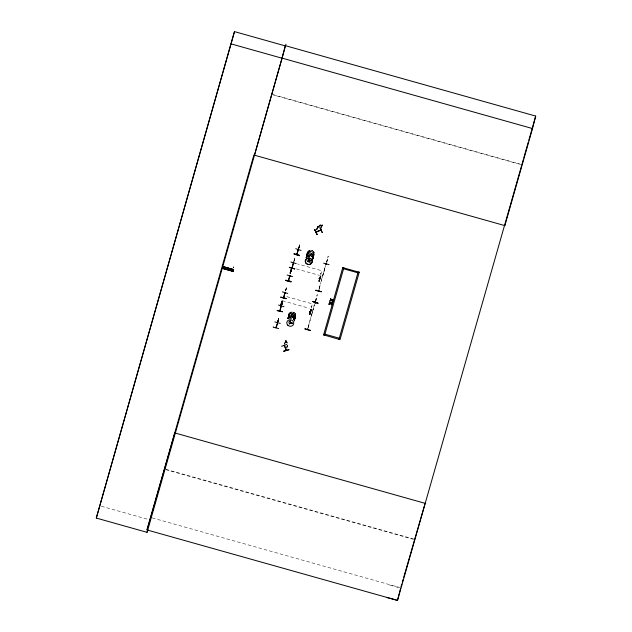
<?xml version="1.0" encoding="UTF-8"?>
<svg xmlns="http://www.w3.org/2000/svg" width="632" height="632" viewBox="0 0 632 632"><rect width="100%" height="100%" fill="white"/><g stroke="black" fill="none" stroke-linecap="round" stroke-linejoin="round"><path stroke-width="0.47" stroke-dasharray="3.16 2.37" d="M288.089 317.88L288.611 316.032M288.437 316.514L288.958 314.673L290.214 313.519A3.539 3.326 14.3 0 1 294.994 314.886A3.539 3.326 14.3 0 1 293.714 319.405L294.441 318.97M289.582 314.791L289.472 314.444M289.409 314.357L289.701 314.728M294.204 316.055L295.128 315.724M294.496 315.755L294.662 316.379L295.136 316.024M294.275 320.108L294.133 319.61M294.694 320.124L294.828 319.2M295.097 317.857L294.575 319.705M294.923 318.338L295.444 316.498M295.373 317.469L295.326 315.652M293.169 318.552C303.723 310.549 280.782 310.059 291.336 318.496A3.484 3.271 14.3 0 1 289.385 313.401A3.484 3.271 14.3 0 1 295.073 313.559A3.484 3.271 14.3 0 1 293.13 318.56M295.681 316.237L295.665 314.499M306.165 257.35L306.646 255.628L307.95 254.427M306.536 256.165L307.002 253.961L306.883 254.807M306.931 256.616L306.678 256.545M308.155 252.918L307.618 252.713L308.179 252.95M307.737 252.61L308.053 252.879M312.714 254.206L312.927 254.791L313.551 254.688M313.361 254.096L312.903 254.514M312.595 258.196L312.066 257.745M312.832 259.641L312.903 258.67M313.022 254.601L313.591 254.309M313.14 258.409L312.8 255.786M313.662 254.625L313.685 254.23M312.485 258.646L313.543 256.142M313.472 257.121L313.425 255.304M313.891 254.783L313.772 255.628L314.049 254.475M233.287 267.739L233.39 267.036L233.224 267.818M233.39 267.028L233.39 266.957M233.311 267.297L233.485 266.894M285.356 291.083L286.533 287.513L285.798 290.009M277.725 321.57L278.925 317.864L277.685 321.688M285.625 290.767L286.47 287.497M277.74 321.941L278.704 317.825M278.064 321.198L278.973 317.541M277.772 322.186L278.791 318.773M293.706 261.782L294.836 258.101M293.841 261.853L294.852 258.053M298.549 248.447L299.75 244.742L298.565 248.573M298.889 248.076L299.797 244.418M299.22 247.223C299.892 243.099 298.028 252.318 299.615 245.65M288.208 317.043L287.9 318.307A3.484 3.271 14.3 0 1 292.561 316.253A3.484 3.271 14.3 0 1 294.243 320.977M288.263 316.814L288.555 315.676M288.619 315.447L288.919 314.309M306.078 257.619L306.654 255.328M307.065 253.74L307.365 252.595M284.55 343.824L285.569 340.474L285.34 342.568M284.732 343.769L285.735 340.111L284.945 343.453M287.133 343.152L286.004 340.411L287.102 343.113L287.26 342.512M286.138 342.931L286.422 341.801M286.612 340.917L286.478 341.596L286.091 340.988L285.798 342.117L286.012 343.421M286.715 341.359L287.118 342.339M316.577 229.527L317.667 226.872L317.122 229.519M316.656 229.7L317.382 226.864M286.762 347.355L287.181 345.704M286.762 347.861L287.181 346.218M316.829 230.167L317.667 226.872M286.731 348.627L287.726 344.946M294.844 316.316L295.262 315.953M287.276 346.644L287.75 344.993M294.125 320.037L294.085 320.124A3.484 3.271 14.3 0 0 292.513 314.61L290.68 314.578L289.085 315.408M294.33 321.222L294.915 318.923M294.97 318.694L295.262 317.564M295.326 317.335L295.602 316.19M318.789 227.394L319.073 226.256L320.629 225.64L320.345 226.777M319.255 225.395L319.073 226.058L317.351 226.928L318.014 226.493M319.531 225.434L320.535 225.039M312.848 254.198L312.943 254.546M313.306 254.649L313.575 254.214M313.417 256.987L313.709 255.849L313.369 256.632M321.309 226.912L322.186 225.087L321.388 227.085M321.562 227.56L322.328 224.897L321.427 228.547M311.284 307.974L312.334 303.858L285.49 296.305M320.724 274.849L321.767 270.733L297.696 263.963M307.855 328.324L314.27 305.082L313.014 310.028M308.179 327.921L309.143 324.113M311.695 314.657L312.951 309.72M315.534 301.377L317.264 294.567L315.518 300.698M315.716 301.432L316.687 297.625M318.963 289.345L320.566 282.986M319.144 289.393L320.116 285.585M322.668 276.129L323.924 271.191M323.987 271.499L325.243 266.554L320.819 282.077M326.61 262.351L328.237 256.039L326.491 262.177M326.799 262.406L327.66 259.096M285.806 290.286L286.114 289.148M294.22 260.51L294.528 259.373L294.291 260.51M294.101 261.103L294.465 259.784M292.174 315.961L289.488 316.197M309.712 254.096L310.628 254.214L308.795 254.183L309.727 254.025M277.306 323.339L278.617 319.192M233.342 267.383L233.461 266.981M278.127 320.574L278.357 320.061M298.604 248.502L298.983 247.349M286.201 287.789L286.264 288.35M294.67 258.03L294.567 259.278M308.329 326.452L314.76 303.889M315.005 303.012L316.008 299.505M319.302 287.931L325.733 265.361M298.92 247.768L299.299 246.456M278.096 320.89L278.475 319.579M277.93 321.783L278.451 319.982L278.278 320.535M286.091 289.029L286.28 288.405M278.396 320.345L278.159 321.143M277.78 321.625L278.009 320.622M299.529 244.703L298.565 248.818L299.26 246.915M298.415 249.411L299.536 245.587M277.59 322.541L278.791 318.67M299.386 245.943L299.584 245.319M278.562 319.065L278.759 318.441M307.057 253.74L307.405 252.958M305.967 257.706L307.673 255.699L306.891 256.213M306.417 256.845L306.07 257.627A3.484 3.279 14.3 0 1 310.328 255.415A3.484 3.279 14.3 0 1 312.785 259.507L313.361 257.216L313.022 257.99A3.484 3.279 14.3 0 0 310.462 253.021A3.484 3.279 14.3 0 0 306.654 257.027L306.488 256.071M313.78 255.328C316.64 245.927 300.769 251.899 309.783 256.782A3.468 3.255 14.3 0 1 307.847 251.702A3.468 3.255 14.3 0 1 313.504 251.852A3.468 3.255 14.3 0 1 311.576 256.837M312.785 259.215L313.156 258.354M287.829 318.196L288.769 316.656L290.357 315.826M288.153 318.386L288.595 318.22M288.303 318.346L288.548 318.37M295.215 316.34L295.231 315.945M294.338 320.922L294.71 320.068M321.246 227.338L321.941 226.58M312.895 252.468C310.66 249.98 305.833 252.294 307.002 255.644M306.97 254.38L309.151 252.871M313.772 255.328L311.623 256.837L313.203 256M312.832 257.279L313.82 255.763L313.772 253.938M288.863 314.728C290.033 312.84 292.908 312.643 294.449 314.183M288.516 316.095L289.867 314.894M288.508 317.904L287.955 318.575A3.484 3.271 14.3 0 1 294.449 320.377M294.378 318.994L295.01 318.283M294.662 319.65L294.03 320.353A3.539 3.326 14.3 0 0 292.49 314.712A3.539 3.326 14.3 0 0 288.176 318.67M320.219 227.259L321.175 226.446L321.467 225.308L320.685 225.434L320.874 224.731C316.435 226.999 322.186 223.38 320.661 225.387L321.878 224.945L317.999 226.485M307.887 252.334L308.661 251.812M307.531 253.693L308.266 253.179M307.91 257.05A3.539 3.326 14.3 0 1 308.132 252.144A3.539 3.326 14.3 0 1 313.282 252.926A3.539 3.326 14.3 0 1 312.161 257.698L312.895 257.256M289.219 317.406L287.876 318.615A3.539 3.326 14.3 0 1 294.48 320.456L293.438 318.054M294.022 320.408L294.117 320.282A3.539 3.326 14.3 0 0 292.513 314.641A3.484 3.271 14.3 0 0 288.271 318.512M319.128 226.051L318.244 226.588L317.951 227.718L318.662 227.875M317.746 227.046L317.209 227.054M307.934 254.483L308.811 254.111M307.634 255.699L310.32 255.439L311.908 256.355M290.483 312.319L291.336 312.01M293.896 320.456L294.014 320.353A3.484 3.271 14.3 0 0 292.458 314.839A3.484 3.271 14.3 0 0 288.216 318.741L288.034 317.785M291.842 323.679L292.719 323.371A3.539 3.326 14.3 0 1 288.453 322.715L290.025 323.623L291.858 323.679L290.933 323.766M285.759 340.917L285.395 340.53M286.881 346.636L287.331 346.628M309.127 252.871L311.813 253.274L313.211 254.617M308.487 255.399L309.411 255.312M308.139 256.75L309.972 256.805A3.539 3.326 14.3 0 0 308.147 256.758L309.064 256.671M310.644 260.668L308.795 260.668L307.215 259.705M309.388 262.059L310.312 261.972A3.539 3.326 14.3 0 1 306.899 261L308.479 261.917L310.312 261.964A3.484 3.279 14.3 0 1 306.362 260.352M290.349 315.897L293.05 316.237L294.338 317.556M290.957 317.019L289.18 317.414L291.873 317.153L293.461 318.062M294.883 316.514L294.267 316.158M291.265 322.525L292.197 322.375M321.822 224.921L322.36 224.953M310.036 259.531L308.266 259.041M309.727 260.747L307.95 260.258M291.273 322.47L288.769 321.412L289.488 322.028M389.723 585.153L398.816 587.649M273.38 94.713L520.926 164.344M271.42 94.413L520.871 164.573M296.44 268.9L319.587 275.41M282.378 300.721L309.222 308.274M166.042 469.363L413.597 538.993M165.592 469.623L413.502 539.357M152.217 517.892L399.772 587.523M101.333 506.24L148.338 519.465M306.283 257.24A3.468 3.255 14.3 0 1 310.628 254.206L311.489 254.578M294.662 316.253L292.513 314.633A3.539 3.326 14.3 0 0 288.2 318.599M292.182 315.929L293.035 316.292M289.819 320.748L290.673 321.103A3.539 3.326 14.3 0 1 289.819 320.74A3.484 3.271 14.3 0 0 290.665 321.127M311.497 254.522L312.224 255.131M293.359 314.989L294.093 315.55M293.05 316.245L293.769 316.845M316.972 228.484L317.375 228.855M312.872 252.452L313.82 254.001M312.848 254.664L312.951 253.922L313.717 254.246M312.232 255.075L312.785 255.842M311.884 256.339L312.832 257.888M294.425 314.167L295.01 314.886M317.327 228.887L316.94 228.563M313.764 251.963L314.12 252.784M313.077 254.506L313.472 255.368M306.954 255.589L307.35 256.442A3.539 3.326 14.3 0 1 308.613 251.892A3.539 3.326 14.3 0 1 313.433 253.242A3.539 3.326 14.3 0 1 312.145 257.761M294.978 314.862L295.373 315.716M294.63 316.221L295.026 317.074M294.354 317.501L294.812 319.255M293.643 319.508A3.484 3.271 14.3 0 0 294.915 315.06A3.484 3.271 14.3 0 0 290.175 313.733A3.484 3.271 14.3 0 0 288.911 318.18L288.382 316.419M288.508 317.296L288.903 318.149M313.14 256.663L313.267 257.54M294.978 317.019L295.144 317.951M287.923 318.18A3.484 3.271 14.3 0 1 292.6 316.126A3.484 3.271 14.3 0 1 294.291 320.772M294.275 320.851A3.484 3.271 14.3 0 0 292.6 316.126A3.484 3.271 14.3 0 0 287.939 318.109M292.174 322.32A3.484 3.271 14.3 0 1 288.824 321.372A3.484 3.271 14.3 0 0 292.189 322.241M291.368 318.394A3.484 3.271 14.3 0 1 289.417 313.282A3.484 3.271 14.3 0 1 295.097 313.44A3.484 3.271 14.3 0 1 293.161 318.441M288.895 318.054A3.539 3.326 14.3 0 1 290.183 313.535M290.728 320.898A3.484 3.271 14.3 0 1 289.891 320.55M290.688 321.032A3.539 3.326 14.3 0 1 289.843 320.677M289.519 318.647A3.484 3.271 14.3 0 1 289.74 313.82A3.484 3.271 14.3 0 1 294.804 314.586A3.484 3.271 14.3 0 1 293.706 319.279M292.142 322.446A3.484 3.271 14.3 0 1 288.785 321.506M287.884 318.678A3.539 3.326 14.3 0 1 294.465 320.527M292.656 323.394A3.484 3.271 14.3 0 1 288.469 322.762M288.469 318.117A3.484 3.271 14.3 0 1 294.386 320.606M291.873 323.6A3.539 3.326 14.3 0 1 288.469 322.644M291.873 323.473A3.484 3.271 14.3 0 1 288.524 322.533M289.733 324.785A3.484 3.271 14.3 0 1 288.895 324.437M289.733 318.449A3.484 3.271 14.3 0 1 290.625 318.362M310.012 259.562A3.484 3.279 14.3 0 1 308.274 259.073M306.646 256.892A3.539 3.326 14.3 0 1 310.96 252.926A3.539 3.326 14.3 0 1 312.54 258.551M310.051 259.46A3.539 3.326 14.3 0 1 308.29 258.962M310.628 254.206A3.468 3.255 14.3 0 1 312.729 259.049M310.636 260.518A3.468 3.255 14.3 0 1 307.302 259.578M309.814 256.679A3.476 3.263 14.3 0 1 307.871 251.583A3.476 3.263 14.3 0 1 313.543 251.733A3.476 3.263 14.3 0 1 311.608 256.726M306.236 257.445A3.468 3.255 14.3 0 1 310.581 254.404A3.468 3.255 14.3 0 1 312.682 259.254M310.581 260.716A3.468 3.255 14.3 0 1 307.247 259.784M305.983 257.753A3.539 3.326 14.3 0 1 310.296 255.518A3.539 3.326 14.3 0 1 312.793 259.673M310.818 262.825A3.484 3.279 14.3 0 1 309.98 263.133M308.179 256.726A3.484 3.279 14.3 0 1 309.98 256.774M306.014 257.848A3.484 3.279 14.3 0 1 312.722 258.038M310.328 261.767A3.484 3.279 14.3 0 1 306.97 260.818M320.519 273.593L320.953 273.909L320.519 273.593M311.086 306.718L311.521 307.034L311.086 306.718M285.316 341.738L285.34 342.892L285.316 341.738M312.951 258.764L312.785 257.824L312.895 258.678"/><path stroke-width="0.95" d="M280.087 310.557L279.984 310.81M285.166 292.845L284.811 292.932M283.752 297.759L284.937 292.727L284.993 293.232M288.31 280.655L288.579 280.727M289.693 275.813L289.575 276.461L289.914 275.955M292.237 267.928L292.008 267.668M293.659 262.793L293.453 263.536L293.477 262.738M315.305 302.278L315.368 302.981M315.439 302.625L315.384 302.791M318.536 290.933L318.647 290.333M318.773 290.807L318.907 290.349M326.412 263.986L326.088 264.192M275.931 327.431L276.113 327.044M296.937 253.922L296.732 254.609L298.288 249.593M297.127 253.977L296.969 254.649L298.336 249.411M280.11 310.604L279.715 310.968L281.224 305.762M281.264 306.457L281.177 305.935M288.255 280.892L289.78 275.726M291.96 267.85L293.43 262.92M315.068 302.894L315.218 302.523M315.297 303.02L315.447 302.507M326.231 263.931L326.033 264.421L326.191 263.836M275.923 327.684L277.535 323.094M298.249 249.648L298.296 250.201L298.517 249.466M504.857 225.687L532.515 128.557L282.117 58.128L147.074 532.341L96.301 518.066L234.472 31.6L285.237 45.883M96.301 518.066L234.472 31.6M147.074 532.341L147.801 529.498M224.289 268.813L224.779 267.091M224.945 269.003L225.434 267.273M225.94 269.24L226.414 267.597M226.809 269.524L227.299 267.794M227.797 269.801L228.286 268.071M285.94 44.232L254.475 155.188M278.617 305.074L283.958 306.718M280.948 296.898L280.837 297.277L286.296 298.517M273.356 326.847L273.237 327.234L278.68 328.569M287.742 293.461L282.385 291.842M274.88 321.933L280.26 323.426M285.625 280.466C295.105 283.499 290.791 280.505 285.617 280.505M287.165 275.038L292.537 276.603M289.385 267.249L294.757 268.813M290.862 262.059L296.234 263.623M294.149 253.835L299.529 255.36M281.73 303.51L282.101 304.055L281.556 303.708M282.267 301.274L280.497 306.236L281.967 301.188M284.953 292.671L283.531 297.672L283.634 297.072M281.975 304.079L282.101 303.613L282.101 304.055M290.183 273.166L291.715 268.047L290.238 273.087M291.162 270.385L291.036 270.844L291.036 270.401M291.668 268.118L290.222 273.198M289.962 275.773L288.492 280.956M291.534 270.93L291.534 270.488M282.52 311.781L277.061 310.541L282.543 311.679M301.053 250.43L295.729 248.724M281.611 346.289L286.778 344.432M284.155 345.246L284.305 345.973L284.574 345.609M284.337 345.183L286.312 350.27M284.432 345.262L284.313 345.925M283.673 351.274L288.95 349.733M314.799 229.669L317.074 234.543L314.76 229.669M286.178 350.152L285.964 349.701M316.024 231.747L316.545 231.968L316.024 232.213M315.976 232.189L321.064 230.174L320.543 229.961M286.13 350.112L284.321 345.364M316.379 231.604L316.498 231.668M286.391 350.017L286.106 349.773M321.024 229.827L315.992 231.952M321.103 229.993L320.622 230.411M322.162 232.529L319.918 227.544L322.233 232.489M304.987 328.664L310.328 330.323M310.32 311.552L310.249 312.018L309.806 311.513M309.941 311.442L309.72 311.821M312.698 301.583L318.038 303.257L312.745 301.44M309.901 314.499L311.355 309.443L309.664 314.333M319.792 278.491L319.626 278.886L319.239 278.388M319.381 278.317C318.449 278.815 320.677 278.609 319.263 278.538M319.097 281.216L320.535 276.152M319.752 278.428L319.207 278.712M323.639 263.181L329.035 264.65M307.571 329.209L307.626 329.035M307.745 328.822L307.839 329.288M326.46 263.805L326.27 264.492M318.038 303.257L312.745 301.432M321.325 291.692L315.858 290.483M330.655 303.605L328.988 304.15L330.655 303.605L331.832 304.948L331.018 303.471L332.345 303.131L331.018 303.471M329.122 303.66L330.425 303.328L328.988 304.15M329.58 302.072L330.765 303.297L332.456 302.744L330.765 303.297M331.563 300.429L329.92 300.872L331.587 300.326L332.764 301.669L331.587 300.326M330.402 299.197L331.334 300.153L330.536 298.691C330.781 301.298 335.616 298.596 331.729 299.916M330.536 298.691L331.697 300.018M333.254 299.955L331.926 300.295L333.388 299.465M359.245 272.115L340.016 339.637L323.616 334.857M331.974 304.442L330.994 303.573M324.658 335.15L343.848 267.778M324.943 334.17L339.289 338.207M323.576 335.015L342.797 267.486M343.563 268.766L357.917 272.803M339.013 339.187L358.194 271.815M400.633 588.147L397.504 600.4L386.594 597.406M521.819 164.841L523.209 159.943M532.515 128.557L535.699 116.075L285.301 45.646L282.093 58.231L231.32 43.956M291.068 281.769L285.719 280.134M232.971 271.412L223.238 268.719L223.791 266.815L233.524 269.516L233.192 270.646M223.333 268.387L223.246 268.695M233.524 269.508L233.358 270.101L223.633 267.36L233.461 269.73M504.873 225.616L253.89 155.022L147.106 529.971L397.504 600.4L521.55 165.789M223.799 266.783L223.641 267.344L233.421 269.88M223.388 268.205L233.129 270.867L232.971 271.428L233.492 269.588M280.845 297.261L286.225 298.77M294.702 269.019L289.322 267.486M232.023 270.994L232.505 269.311M280.987 306.378L281.161 305.991M279.984 310.944L281.366 306.062M292.213 267.96L293.414 262.975M283.76 297.68L283.634 297.23M329.604 301.97L330.402 303.431M329.92 300.872L331.358 300.05M332.321 303.234L332.456 302.744M332.764 301.669L331.958 300.192M400.988 586.859L401.786 584.055M402.315 582.191L403.113 579.394M403.643 577.522L425.146 503.341M523.738 158.079L528.257 142.208M528.787 140.344L535.699 116.075M146.9 529.908L174.748 432.912L425.739 503.507M310.257 330.576L304.885 329.011M280.521 306.228L281.998 301.18M290.941 270.788L291.455 270.93M282.291 301.172L280.79 306.212M282.046 303.818L281.556 303.897M315.85 290.515L315.961 290.135L321.301 291.779M320.55 276.16L319.042 281.295L320.787 276.318M309.609 314.42L311.118 309.277L309.68 314.428M233.129 270.859L233.011 271.278L223.349 268.347M294.133 253.882L299.505 255.447M276.137 327.732L277.646 322.841M317.035 234.543L314.815 229.566M309.775 311.639L310.367 311.813M281.611 303.723L282.149 303.881M283.681 351.155L288.95 349.717M342.757 267.644L359.205 272.266M223.768 266.894L233.5 269.595M291.044 270.82L291.478 270.915M294.077 254.072L299.418 255.723M227.157 268.663L227.955 268.892L227.157 268.663M287.829 325.267A3.484 3.271 14.3 0 0 293.627 323.955A3.484 3.271 14.3 0 0 289.377 319.816A3.484 3.271 14.3 0 0 287.829 325.267M306.283 263.544A3.476 3.263 14.3 0 0 312.074 262.24A3.476 3.263 14.3 0 0 307.831 258.109A3.476 3.263 14.3 0 0 306.283 263.544M306.307 263.465A3.468 3.255 14.3 0 0 312.082 262.162A3.468 3.255 14.3 0 0 307.855 258.038A3.468 3.255 14.3 0 0 306.307 263.465"/></g></svg>
